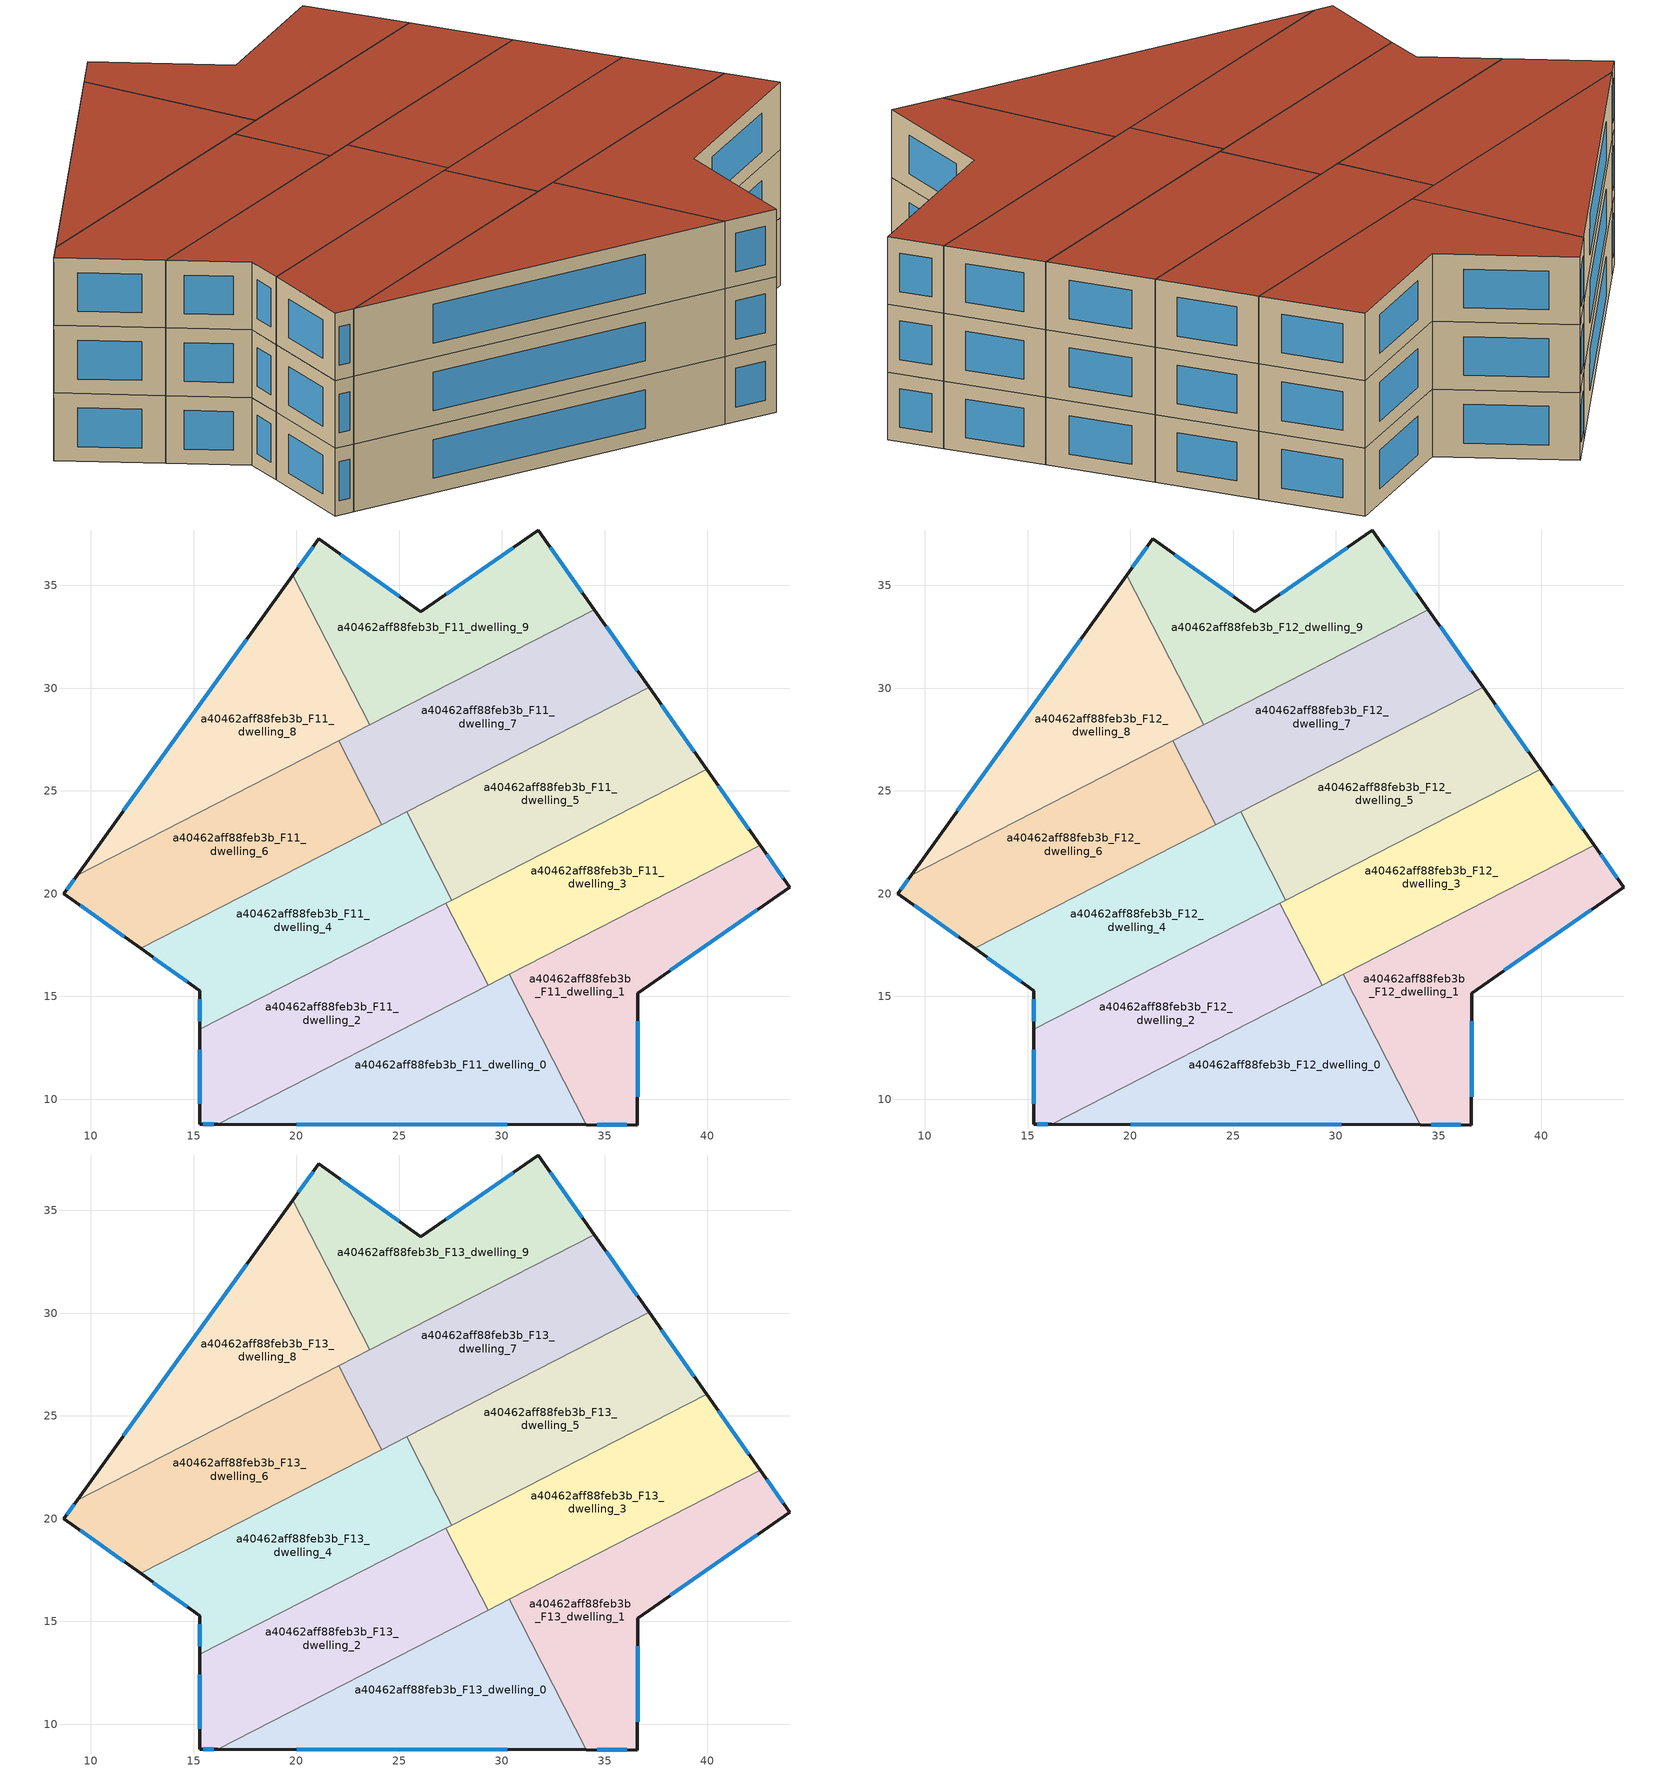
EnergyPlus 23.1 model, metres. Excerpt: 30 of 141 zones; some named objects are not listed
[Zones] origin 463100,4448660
a40462aff88feb3b_F11_dwelling_0
 floor to a40462aff88feb3b_F10_dwelling_0 (EU_floor_Construction): 30.35,16.07 34.11,8.75 16.17,8.79 z33
 wall outside (EU_wall_Construction): 16.17,8.79 34.11,8.75 z33:36
 wall to a40462aff88feb3b_F11_dwelling_1 (EU_wall_Construction): 34.11,8.75 30.35,16.07 z33:36
 wall to a40462aff88feb3b_F11_dwelling_2 (EU_wall_Construction): 29.33,15.54 16.17,8.79 z33:36
 wall to a40462aff88feb3b_F11_dwelling_3 (EU_wall_Construction): 30.35,16.07 29.33,15.54 z33:36
 window (EU_Window_Construction): 20.01,8.78 30.27,8.76 z33.64:35.36
a40462aff88feb3b_F11_dwelling_1
 floor to a40462aff88feb3b_F10_dwelling_1 (EU_floor_Construction): 42.58,22.35 44.01,20.32 36.61,15.16 36.6,8.74 34.11,8.75 30.35,16.07 z33
 wall outside (EU_wall_Construction): 34.11,8.75 36.6,8.74 36.61,15.16 44.01,20.32 42.58,22.35 z33:36
 wall to a40462aff88feb3b_F11_dwelling_3 (EU_wall_Construction): 42.58,22.35 30.35,16.07 z33:36
 window (EU_Window_Construction): 43.71,20.75 42.89,21.91 / 38.2,16.26 42.43,19.21 / 36.6,10.12 36.61,13.78 / 34.65,8.75 36.07,8.74 z33.64:35.36
a40462aff88feb3b_F11_dwelling_2
 floor to a40462aff88feb3b_F10_dwelling_2 (EU_floor_Construction): 27.28,19.54 29.33,15.54 16.17,8.79 15.28,8.79 15.29,13.39 z33
 wall outside (EU_wall_Construction): 15.29,13.39 15.28,8.79 16.17,8.79 z33:36
 wall to a40462aff88feb3b_F11_dwelling_3 (EU_wall_Construction): 29.33,15.54 27.28,19.54 z33:36
 wall to a40462aff88feb3b_F11_dwelling_4 (EU_wall_Construction): 27.28,19.54 15.29,13.39 z33:36
 window (EU_Window_Construction): 15.47,8.79 15.98,8.79 / 15.29,12.41 15.29,9.78 z33.64:35.36
a40462aff88feb3b_F11_dwelling_3
 floor to a40462aff88feb3b_F10_dwelling_3 (EU_floor_Construction): 39.97,26.06 42.58,22.35 29.33,15.54 27.28,19.54 z33
 wall outside (EU_wall_Construction): 42.58,22.35 39.97,26.06 z33:36
 wall to a40462aff88feb3b_F11_dwelling_5 (EU_wall_Construction): 39.97,26.06 27.56,19.69 z33:36
 wall to a40462aff88feb3b_F11_dwelling_4 (EU_wall_Construction): 27.56,19.69 27.28,19.54 z33:36
 window (EU_Window_Construction): 42.02,23.14 40.53,25.26 z33.64:35.36
a40462aff88feb3b_F11_dwelling_4
 floor to a40462aff88feb3b_F10_dwelling_4 (EU_floor_Construction): 25.36,23.98 27.56,19.69 15.29,13.39 15.3,15.27 12.41,17.33 z33
 wall outside (EU_wall_Construction): 12.41,17.33 15.3,15.27 15.29,13.39 z33:36
 wall to a40462aff88feb3b_F11_dwelling_5 (EU_wall_Construction): 27.56,19.69 25.36,23.98 z33:36
 wall to a40462aff88feb3b_F11_dwelling_6 (EU_wall_Construction): 24.15,23.36 12.41,17.33 z33:36
 wall to a40462aff88feb3b_F11_dwelling_7 (EU_wall_Construction): 25.36,23.98 24.15,23.36 z33:36
 window (EU_Window_Construction): 13.03,16.89 14.68,15.71 / 15.3,14.87 15.3,13.8 z33.64:35.36
a40462aff88feb3b_F11_dwelling_5
 floor to a40462aff88feb3b_F10_dwelling_5 (EU_floor_Construction): 37.17,30.04 39.97,26.06 27.56,19.69 25.36,23.98 z33
 wall outside (EU_wall_Construction): 39.97,26.06 37.17,30.04 z33:36
 wall to a40462aff88feb3b_F11_dwelling_7 (EU_wall_Construction): 37.17,30.04 25.36,23.98 z33:36
 window (EU_Window_Construction): 39.37,26.91 37.77,29.19 z33.64:35.36
a40462aff88feb3b_F11_dwelling_6
 floor to a40462aff88feb3b_F10_dwelling_6 (EU_floor_Construction): 22.06,27.44 24.15,23.36 12.41,17.33 8.67,20 9.32,20.9 z33
 wall outside (EU_wall_Construction): 9.32,20.9 8.67,20 12.41,17.33 z33:36
 wall to a40462aff88feb3b_F11_dwelling_7 (EU_wall_Construction): 24.15,23.36 22.06,27.44 z33:36
 wall to a40462aff88feb3b_F11_dwelling_8 (EU_wall_Construction): 22.06,27.44 9.32,20.9 z33:36
 window (EU_Window_Construction): 9.18,20.71 8.81,20.19 / 9.47,19.43 11.61,17.9 z33.64:35.36
a40462aff88feb3b_F11_dwelling_7
 floor to a40462aff88feb3b_F10_dwelling_7 (EU_floor_Construction): 34.51,33.83 37.17,30.04 24.15,23.36 22.06,27.44 z33
 wall outside (EU_wall_Construction): 37.17,30.04 34.51,33.83 z33:36
 wall to a40462aff88feb3b_F11_dwelling_9 (EU_wall_Construction): 34.51,33.83 23.57,28.21 z33:36
 wall to a40462aff88feb3b_F11_dwelling_8 (EU_wall_Construction): 23.57,28.21 22.06,27.44 z33:36
 window (EU_Window_Construction): 36.6,30.85 35.08,33.02 z33.64:35.36
a40462aff88feb3b_F11_dwelling_8
 floor to a40462aff88feb3b_F10_dwelling_8 (EU_floor_Construction): 19.83,35.5 23.57,28.21 9.32,20.9 z33
 wall outside (EU_wall_Construction): 19.83,35.5 9.32,20.9 z33:36
 wall to a40462aff88feb3b_F11_dwelling_9 (EU_wall_Construction): 23.57,28.21 19.83,35.5 z33:36
 window (EU_Window_Construction): 17.58,32.37 11.57,24.03 z33.64:35.36
a40462aff88feb3b_F11_dwelling_9
 floor to a40462aff88feb3b_F10_dwelling_9 (EU_floor_Construction): 31.78,37.7 34.51,33.83 23.57,28.21 19.83,35.5 21.09,37.26 26.06,33.71 z33
 wall outside (EU_wall_Construction): 34.51,33.83 31.78,37.7 26.06,33.71 21.09,37.26 19.83,35.5 z33:36
 window (EU_Window_Construction): 20.82,36.89 20.1,35.88 / 24.99,34.47 22.16,36.5 / 30.55,36.85 27.28,34.57 / 33.92,34.66 32.36,36.87 z33.64:35.36
a40462aff88feb3b_F12_dwelling_0
 floor to a40462aff88feb3b_F11_dwelling_0 (EU_floor_Construction): 30.35,16.07 34.11,8.75 16.17,8.79 z36
 wall outside (EU_wall_Construction): 16.17,8.79 34.11,8.75 z36:39
 wall to a40462aff88feb3b_F12_dwelling_1 (EU_wall_Construction): 34.11,8.75 30.35,16.07 z36:39
 wall to a40462aff88feb3b_F12_dwelling_2 (EU_wall_Construction): 29.33,15.54 16.17,8.79 z36:39
 wall to a40462aff88feb3b_F12_dwelling_3 (EU_wall_Construction): 30.35,16.07 29.33,15.54 z36:39
 window (EU_Window_Construction): 20.01,8.78 30.27,8.76 z36.64:38.36
a40462aff88feb3b_F12_dwelling_1
 floor to a40462aff88feb3b_F11_dwelling_1 (EU_floor_Construction): 42.58,22.35 44.01,20.32 36.61,15.16 36.6,8.74 34.11,8.75 30.35,16.07 z36
 wall outside (EU_wall_Construction): 34.11,8.75 36.6,8.74 36.61,15.16 44.01,20.32 42.58,22.35 z36:39
 wall to a40462aff88feb3b_F12_dwelling_3 (EU_wall_Construction): 42.58,22.35 30.35,16.07 z36:39
 window (EU_Window_Construction): 43.71,20.75 42.89,21.91 / 38.2,16.26 42.43,19.21 / 36.6,10.12 36.61,13.78 / 34.65,8.75 36.07,8.74 z36.64:38.36
a40462aff88feb3b_F12_dwelling_2
 floor to a40462aff88feb3b_F11_dwelling_2 (EU_floor_Construction): 27.28,19.54 29.33,15.54 16.17,8.79 15.28,8.79 15.29,13.39 z36
 wall outside (EU_wall_Construction): 15.29,13.39 15.28,8.79 16.17,8.79 z36:39
 wall to a40462aff88feb3b_F12_dwelling_3 (EU_wall_Construction): 29.33,15.54 27.28,19.54 z36:39
 wall to a40462aff88feb3b_F12_dwelling_4 (EU_wall_Construction): 27.28,19.54 15.29,13.39 z36:39
 window (EU_Window_Construction): 15.47,8.79 15.98,8.79 / 15.29,12.41 15.29,9.78 z36.64:38.36
a40462aff88feb3b_F12_dwelling_3
 floor to a40462aff88feb3b_F11_dwelling_3 (EU_floor_Construction): 39.97,26.06 42.58,22.35 29.33,15.54 27.28,19.54 z36
 wall outside (EU_wall_Construction): 42.58,22.35 39.97,26.06 z36:39
 wall to a40462aff88feb3b_F12_dwelling_5 (EU_wall_Construction): 39.97,26.06 27.56,19.69 z36:39
 wall to a40462aff88feb3b_F12_dwelling_4 (EU_wall_Construction): 27.56,19.69 27.28,19.54 z36:39
 window (EU_Window_Construction): 42.02,23.14 40.53,25.26 z36.64:38.36
a40462aff88feb3b_F12_dwelling_4
 floor to a40462aff88feb3b_F11_dwelling_4 (EU_floor_Construction): 25.36,23.98 27.56,19.69 15.29,13.39 15.3,15.27 12.41,17.33 z36
 wall outside (EU_wall_Construction): 12.41,17.33 15.3,15.27 15.29,13.39 z36:39
 wall to a40462aff88feb3b_F12_dwelling_5 (EU_wall_Construction): 27.56,19.69 25.36,23.98 z36:39
 wall to a40462aff88feb3b_F12_dwelling_6 (EU_wall_Construction): 24.15,23.36 12.41,17.33 z36:39
 wall to a40462aff88feb3b_F12_dwelling_7 (EU_wall_Construction): 25.36,23.98 24.15,23.36 z36:39
 window (EU_Window_Construction): 13.03,16.89 14.68,15.71 / 15.3,14.87 15.3,13.8 z36.64:38.36
a40462aff88feb3b_F12_dwelling_5
 floor to a40462aff88feb3b_F11_dwelling_5 (EU_floor_Construction): 37.17,30.04 39.97,26.06 27.56,19.69 25.36,23.98 z36
 wall outside (EU_wall_Construction): 39.97,26.06 37.17,30.04 z36:39
 wall to a40462aff88feb3b_F12_dwelling_7 (EU_wall_Construction): 37.17,30.04 25.36,23.98 z36:39
 window (EU_Window_Construction): 39.37,26.91 37.77,29.19 z36.64:38.36
a40462aff88feb3b_F12_dwelling_6
 floor to a40462aff88feb3b_F11_dwelling_6 (EU_floor_Construction): 22.06,27.44 24.15,23.36 12.41,17.33 8.67,20 9.32,20.9 z36
 wall outside (EU_wall_Construction): 9.32,20.9 8.67,20 12.41,17.33 z36:39
 wall to a40462aff88feb3b_F12_dwelling_7 (EU_wall_Construction): 24.15,23.36 22.06,27.44 z36:39
 wall to a40462aff88feb3b_F12_dwelling_8 (EU_wall_Construction): 22.06,27.44 9.32,20.9 z36:39
 window (EU_Window_Construction): 9.18,20.71 8.81,20.19 / 9.47,19.43 11.61,17.9 z36.64:38.36
a40462aff88feb3b_F12_dwelling_7
 floor to a40462aff88feb3b_F11_dwelling_7 (EU_floor_Construction): 34.51,33.83 37.17,30.04 24.15,23.36 22.06,27.44 z36
 wall outside (EU_wall_Construction): 37.17,30.04 34.51,33.83 z36:39
 wall to a40462aff88feb3b_F12_dwelling_9 (EU_wall_Construction): 34.51,33.83 23.57,28.21 z36:39
 wall to a40462aff88feb3b_F12_dwelling_8 (EU_wall_Construction): 23.57,28.21 22.06,27.44 z36:39
 window (EU_Window_Construction): 36.6,30.85 35.08,33.02 z36.64:38.36
a40462aff88feb3b_F12_dwelling_8
 floor to a40462aff88feb3b_F11_dwelling_8 (EU_floor_Construction): 19.83,35.5 23.57,28.21 9.32,20.9 z36
 wall outside (EU_wall_Construction): 19.83,35.5 9.32,20.9 z36:39
 wall to a40462aff88feb3b_F12_dwelling_9 (EU_wall_Construction): 23.57,28.21 19.83,35.5 z36:39
 window (EU_Window_Construction): 17.58,32.37 11.57,24.03 z36.64:38.36
a40462aff88feb3b_F12_dwelling_9
 floor to a40462aff88feb3b_F11_dwelling_9 (EU_floor_Construction): 31.78,37.7 34.51,33.83 23.57,28.21 19.83,35.5 21.09,37.26 26.06,33.71 z36
 wall outside (EU_wall_Construction): 34.51,33.83 31.78,37.7 26.06,33.71 21.09,37.26 19.83,35.5 z36:39
 window (EU_Window_Construction): 20.82,36.89 20.1,35.88 / 24.99,34.47 22.16,36.5 / 30.55,36.85 27.28,34.57 / 33.92,34.66 32.36,36.87 z36.64:38.36
a40462aff88feb3b_F13_dwelling_0
 floor to a40462aff88feb3b_F12_dwelling_0 (EU_floor_Construction): 30.35,16.07 34.11,8.75 16.17,8.79 z39
 wall outside (EU_wall_Construction): 16.17,8.79 34.11,8.75 z39:42
 wall to a40462aff88feb3b_F13_dwelling_1 (EU_wall_Construction): 34.11,8.75 30.35,16.07 z39:42
 wall to a40462aff88feb3b_F13_dwelling_2 (EU_wall_Construction): 29.33,15.54 16.17,8.79 z39:42
 wall to a40462aff88feb3b_F13_dwelling_3 (EU_wall_Construction): 30.35,16.07 29.33,15.54 z39:42
 window (EU_Window_Construction): 20.01,8.78 30.27,8.76 z39.64:41.36
 roof outside (EU_roof_Construction): 34.11,8.75 30.35,16.07 16.17,8.79 z42
a40462aff88feb3b_F13_dwelling_1
 floor to a40462aff88feb3b_F12_dwelling_1 (EU_floor_Construction): 42.58,22.35 44.01,20.32 36.61,15.16 36.6,8.74 34.11,8.75 30.35,16.07 z39
 wall outside (EU_wall_Construction): 34.11,8.75 36.6,8.74 36.61,15.16 44.01,20.32 42.58,22.35 z39:42
 wall to a40462aff88feb3b_F13_dwelling_3 (EU_wall_Construction): 42.58,22.35 30.35,16.07 z39:42
 window (EU_Window_Construction): 43.71,20.75 42.89,21.91 / 38.2,16.26 42.43,19.21 / 36.6,10.12 36.61,13.78 / 34.65,8.75 36.07,8.74 z39.64:41.36
 roof outside (EU_roof_Construction): 36.6,8.74 36.61,15.16 44.01,20.32 42.58,22.35 30.35,16.07 34.11,8.75 z42
a40462aff88feb3b_F13_dwelling_2
 floor to a40462aff88feb3b_F12_dwelling_2 (EU_floor_Construction): 27.28,19.54 29.33,15.54 16.17,8.79 15.28,8.79 15.29,13.39 z39
 wall outside (EU_wall_Construction): 15.29,13.39 15.28,8.79 16.17,8.79 z39:42
 wall to a40462aff88feb3b_F13_dwelling_3 (EU_wall_Construction): 29.33,15.54 27.28,19.54 z39:42
 wall to a40462aff88feb3b_F13_dwelling_4 (EU_wall_Construction): 27.28,19.54 15.29,13.39 z39:42
 window (EU_Window_Construction): 15.47,8.79 15.98,8.79 / 15.29,12.41 15.29,9.78 z39.64:41.36
 roof outside (EU_roof_Construction): 29.33,15.54 27.28,19.54 15.29,13.39 15.28,8.79 16.17,8.79 z42
a40462aff88feb3b_F13_dwelling_3
 floor to a40462aff88feb3b_F12_dwelling_3 (EU_floor_Construction): 39.97,26.06 42.58,22.35 29.33,15.54 27.28,19.54 z39
 wall outside (EU_wall_Construction): 42.58,22.35 39.97,26.06 z39:42
 wall to a40462aff88feb3b_F13_dwelling_5 (EU_wall_Construction): 39.97,26.06 27.56,19.69 z39:42
 wall to a40462aff88feb3b_F13_dwelling_4 (EU_wall_Construction): 27.56,19.69 27.28,19.54 z39:42
 window (EU_Window_Construction): 42.02,23.14 40.53,25.26 z39.64:41.36
 roof outside (EU_roof_Construction): 42.58,22.35 39.97,26.06 27.28,19.54 29.33,15.54 z42
a40462aff88feb3b_F13_dwelling_4
 floor to a40462aff88feb3b_F12_dwelling_4 (EU_floor_Construction): 25.36,23.98 27.56,19.69 15.29,13.39 15.3,15.27 12.41,17.33 z39
 wall outside (EU_wall_Construction): 12.41,17.33 15.3,15.27 15.29,13.39 z39:42
 wall to a40462aff88feb3b_F13_dwelling_5 (EU_wall_Construction): 27.56,19.69 25.36,23.98 z39:42
 wall to a40462aff88feb3b_F13_dwelling_6 (EU_wall_Construction): 24.15,23.36 12.41,17.33 z39:42
 wall to a40462aff88feb3b_F13_dwelling_7 (EU_wall_Construction): 25.36,23.98 24.15,23.36 z39:42
 window (EU_Window_Construction): 13.03,16.89 14.68,15.71 / 15.3,14.87 15.3,13.8 z39.64:41.36
 roof outside (EU_roof_Construction): 27.56,19.69 25.36,23.98 12.41,17.33 15.3,15.27 15.29,13.39 z42
a40462aff88feb3b_F13_dwelling_5
 floor to a40462aff88feb3b_F12_dwelling_5 (EU_floor_Construction): 37.17,30.04 39.97,26.06 27.56,19.69 25.36,23.98 z39
 wall outside (EU_wall_Construction): 39.97,26.06 37.17,30.04 z39:42
 wall to a40462aff88feb3b_F13_dwelling_7 (EU_wall_Construction): 37.17,30.04 25.36,23.98 z39:42
 window (EU_Window_Construction): 39.37,26.91 37.77,29.19 z39.64:41.36
 roof outside (EU_roof_Construction): 39.97,26.06 37.17,30.04 25.36,23.98 27.56,19.69 z42
a40462aff88feb3b_F13_dwelling_6
 floor to a40462aff88feb3b_F12_dwelling_6 (EU_floor_Construction): 22.06,27.44 24.15,23.36 12.41,17.33 8.67,20 9.32,20.9 z39
 wall outside (EU_wall_Construction): 9.32,20.9 8.67,20 12.41,17.33 z39:42
 wall to a40462aff88feb3b_F13_dwelling_7 (EU_wall_Construction): 24.15,23.36 22.06,27.44 z39:42
 wall to a40462aff88feb3b_F13_dwelling_8 (EU_wall_Construction): 22.06,27.44 9.32,20.9 z39:42
 window (EU_Window_Construction): 9.18,20.71 8.81,20.19 / 9.47,19.43 11.61,17.9 z39.64:41.36
 roof outside (EU_roof_Construction): 24.15,23.36 22.06,27.44 9.32,20.9 8.67,20 12.41,17.33 z42
a40462aff88feb3b_F13_dwelling_7
 floor to a40462aff88feb3b_F12_dwelling_7 (EU_floor_Construction): 34.51,33.83 37.17,30.04 24.15,23.36 22.06,27.44 z39
 wall outside (EU_wall_Construction): 37.17,30.04 34.51,33.83 z39:42
 wall to a40462aff88feb3b_F13_dwelling_9 (EU_wall_Construction): 34.51,33.83 23.57,28.21 z39:42
 wall to a40462aff88feb3b_F13_dwelling_8 (EU_wall_Construction): 23.57,28.21 22.06,27.44 z39:42
 window (EU_Window_Construction): 36.6,30.85 35.08,33.02 z39.64:41.36
 roof outside (EU_roof_Construction): 37.17,30.04 34.51,33.83 22.06,27.44 24.15,23.36 z42
a40462aff88feb3b_F13_dwelling_8
 floor to a40462aff88feb3b_F12_dwelling_8 (EU_floor_Construction): 19.83,35.5 23.57,28.21 9.32,20.9 z39
 wall outside (EU_wall_Construction): 19.83,35.5 9.32,20.9 z39:42
 wall to a40462aff88feb3b_F13_dwelling_9 (EU_wall_Construction): 23.57,28.21 19.83,35.5 z39:42
 window (EU_Window_Construction): 17.58,32.37 11.57,24.03 z39.64:41.36
 roof outside (EU_roof_Construction): 23.57,28.21 19.83,35.5 9.32,20.9 z42
a40462aff88feb3b_F13_dwelling_9
 floor to a40462aff88feb3b_F12_dwelling_9 (EU_floor_Construction): 31.78,37.7 34.51,33.83 23.57,28.21 19.83,35.5 21.09,37.26 26.06,33.71 z39
 wall outside (EU_wall_Construction): 34.51,33.83 31.78,37.7 26.06,33.71 21.09,37.26 19.83,35.5 z39:42
 window (EU_Window_Construction): 20.82,36.89 20.1,35.88 / 24.99,34.47 22.16,36.5 / 30.55,36.85 27.28,34.57 / 33.92,34.66 32.36,36.87 z39.64:41.36
 roof outside (EU_roof_Construction): 34.51,33.83 31.78,37.7 26.06,33.71 21.09,37.26 19.83,35.5 23.57,28.21 z42
[Building]
EU S2 Campaign: North Axis=0; Terrain=City; Solar Distribution=FullExterior
[Site:Location]
Yerevan-Zvartnots.Intl.AP: Latitude=40.15; Longitude=44.383; Time Zone=4; Elevation=854
[SizingPeriod:WeatherFileDays]
AnnualSizingPeriod: Begin Month=1; Begin Day of Month=1; End Month=12; End Day of Month=31; Day of Week for Start Day=Monday; Use Weather File Daylight Saving Period=No; Use Weather File Rain and Snow Indicators=No
[MATERIAL]
EU_InternalMass_Material: Roughness=MediumRough; Thickness=0.1; Conductivity=1; Density=1800; Specific Heat=900; Thermal Absorptance=0.9; Solar Absorptance=0.7; Visible Absorptance=0.7
[MATERIAL:NOMASS] Roughness=MediumRough; Thermal Absorptance=0.9; Solar Absorptance=0.7; Visible Absorptance=0.7
Name | Thermal Resistance
EU_wall_NoMass | 1.05043
EU_roof_NoMass | 1.45357
EU_floor_NoMass | 0.478065
[WINDOWMATERIAL:SIMPLEGLAZINGSYSTEM]
EU_Window_SimpleGlazing: UFactor=2.5566; Solar Heat Gain Coefficient=0.75; Visible Transmittance=0.75
[CONSTRUCTION]
EU_wall_Construction: EU_wall_NoMass
EU_roof_Construction: EU_roof_NoMass
EU_floor_Construction: EU_floor_NoMass
EU_Window_Construction: EU_Window_SimpleGlazing
EU_InternalMass_Construction: EU_InternalMass_Material
[ZONE] Type=1; Multiplier=1; Ceiling Height=autocalculate; Floor Area=autocalculate; Part of Total Floor Area=Yes
Name | Volume
a40462aff88feb3b_F11_dwelling_0; a40462aff88feb3b_F12_dwelling_0; a40462aff88feb3b_F13_dwelling_0; a40462aff88feb3b_F11_dwelling_7; a40462aff88feb3b_F12_dwelling_7; a40462aff88feb3b_F13_dwelling_7 | 196.815
a40462aff88feb3b_F11_dwelling_1; a40462aff88feb3b_F12_dwelling_1; a40462aff88feb3b_F13_dwelling_1 | 196.827
a40462aff88feb3b_F11_dwelling_2; a40462aff88feb3b_F12_dwelling_2; a40462aff88feb3b_F13_dwelling_2; a40462aff88feb3b_F11_dwelling_9; a40462aff88feb3b_F12_dwelling_9; a40462aff88feb3b_F13_dwelling_9 | 196.801
a40462aff88feb3b_F11_dwelling_3; a40462aff88feb3b_F12_dwelling_3; a40462aff88feb3b_F13_dwelling_3 | 196.794
a40462aff88feb3b_F11_dwelling_4; a40462aff88feb3b_F12_dwelling_4; a40462aff88feb3b_F13_dwelling_4; a40462aff88feb3b_F11_dwelling_6; a40462aff88feb3b_F12_dwelling_6; a40462aff88feb3b_F13_dwelling_6 | 196.822
a40462aff88feb3b_F11_dwelling_5; a40462aff88feb3b_F12_dwelling_5; a40462aff88feb3b_F13_dwelling_5 | 196.834
a40462aff88feb3b_F11_dwelling_8; a40462aff88feb3b_F12_dwelling_8; a40462aff88feb3b_F13_dwelling_8 | 196.807
[INTERNALMASS] Construction=EU_InternalMass_Construction
Name | Zone or ZoneList | Surface Area
a40462aff88feb3b_F11_dwelling_0_EU_InternalMass | a40462aff88feb3b_F11_dwelling_0 | 65.609
a40462aff88feb3b_F11_dwelling_1_EU_InternalMass | a40462aff88feb3b_F11_dwelling_1 | 65.6089
a40462aff88feb3b_F11_dwelling_2_EU_InternalMass | a40462aff88feb3b_F11_dwelling_2 | 65.6001
a40462aff88feb3b_F11_dwelling_3_EU_InternalMass | a40462aff88feb3b_F11_dwelling_3 | 65.5973
a40462aff88feb3b_F11_dwelling_4_EU_InternalMass | a40462aff88feb3b_F11_dwelling_4 | 65.6062
a40462aff88feb3b_F11_dwelling_5_EU_InternalMass | a40462aff88feb3b_F11_dwelling_5 | 65.6129
a40462aff88feb3b_F11_dwelling_6_EU_InternalMass | a40462aff88feb3b_F11_dwelling_6 | 65.6077
a40462aff88feb3b_F11_dwelling_7_EU_InternalMass | a40462aff88feb3b_F11_dwelling_7 | 65.6056
a40462aff88feb3b_F11_dwelling_8_EU_InternalMass | a40462aff88feb3b_F11_dwelling_8 | 65.602
a40462aff88feb3b_F11_dwelling_9_EU_InternalMass | a40462aff88feb3b_F11_dwelling_9 | 65.6014
a40462aff88feb3b_F12_dwelling_0_EU_InternalMass | a40462aff88feb3b_F12_dwelling_0 | 65.609
a40462aff88feb3b_F12_dwelling_1_EU_InternalMass | a40462aff88feb3b_F12_dwelling_1 | 65.6089
a40462aff88feb3b_F12_dwelling_2_EU_InternalMass | a40462aff88feb3b_F12_dwelling_2 | 65.6001
a40462aff88feb3b_F12_dwelling_3_EU_InternalMass | a40462aff88feb3b_F12_dwelling_3 | 65.5973
a40462aff88feb3b_F12_dwelling_4_EU_InternalMass | a40462aff88feb3b_F12_dwelling_4 | 65.6062
a40462aff88feb3b_F12_dwelling_5_EU_InternalMass | a40462aff88feb3b_F12_dwelling_5 | 65.6129
a40462aff88feb3b_F12_dwelling_6_EU_InternalMass | a40462aff88feb3b_F12_dwelling_6 | 65.6077
a40462aff88feb3b_F12_dwelling_7_EU_InternalMass | a40462aff88feb3b_F12_dwelling_7 | 65.6056
a40462aff88feb3b_F12_dwelling_8_EU_InternalMass | a40462aff88feb3b_F12_dwelling_8 | 65.602
a40462aff88feb3b_F12_dwelling_9_EU_InternalMass | a40462aff88feb3b_F12_dwelling_9 | 65.6014
a40462aff88feb3b_F13_dwelling_0_EU_InternalMass | a40462aff88feb3b_F13_dwelling_0 | 65.609
a40462aff88feb3b_F13_dwelling_1_EU_InternalMass | a40462aff88feb3b_F13_dwelling_1 | 65.6089
a40462aff88feb3b_F13_dwelling_2_EU_InternalMass | a40462aff88feb3b_F13_dwelling_2 | 65.6001
a40462aff88feb3b_F13_dwelling_3_EU_InternalMass | a40462aff88feb3b_F13_dwelling_3 | 65.5973
a40462aff88feb3b_F13_dwelling_4_EU_InternalMass | a40462aff88feb3b_F13_dwelling_4 | 65.6062
a40462aff88feb3b_F13_dwelling_5_EU_InternalMass | a40462aff88feb3b_F13_dwelling_5 | 65.6129
a40462aff88feb3b_F13_dwelling_6_EU_InternalMass | a40462aff88feb3b_F13_dwelling_6 | 65.6077
a40462aff88feb3b_F13_dwelling_7_EU_InternalMass | a40462aff88feb3b_F13_dwelling_7 | 65.6056
a40462aff88feb3b_F13_dwelling_8_EU_InternalMass | a40462aff88feb3b_F13_dwelling_8 | 65.602
a40462aff88feb3b_F13_dwelling_9_EU_InternalMass | a40462aff88feb3b_F13_dwelling_9 | 65.6014
[OTHEREQUIPMENT] Fuel Type=Electricity; Design Level Calculation Method=Watts/Area; Power per Zone Floor Area=1; Fraction Latent=0; Fraction Radiant=0; Fraction Lost=0; Carbon Dioxide Generation Rate=0; EndUse Subcategory=EU_Step8_InternalGains
Name | Zone or ZoneList or Space or SpaceList | Schedule
EU_Step8_InternalGain_a40462aff88feb3b_F11_dwelling_0_f000 | a40462aff88feb3b_F11_dwelling_0 | EU_Step8_GainSchedule_a40462aff88feb3b_F11_dwelling_0_f000
EU_Step8_InternalGain_a40462aff88feb3b_F11_dwelling_1_f000 | a40462aff88feb3b_F11_dwelling_1 | EU_Step8_GainSchedule_a40462aff88feb3b_F11_dwelling_1_f000
EU_Step8_InternalGain_a40462aff88feb3b_F11_dwelling_2_f000 | a40462aff88feb3b_F11_dwelling_2 | EU_Step8_GainSchedule_a40462aff88feb3b_F11_dwelling_2_f000
EU_Step8_InternalGain_a40462aff88feb3b_F11_dwelling_3_f000 | a40462aff88feb3b_F11_dwelling_3 | EU_Step8_GainSchedule_a40462aff88feb3b_F11_dwelling_3_f000
EU_Step8_InternalGain_a40462aff88feb3b_F11_dwelling_4_f000 | a40462aff88feb3b_F11_dwelling_4 | EU_Step8_GainSchedule_a40462aff88feb3b_F11_dwelling_4_f000
EU_Step8_InternalGain_a40462aff88feb3b_F11_dwelling_5_f000 | a40462aff88feb3b_F11_dwelling_5 | EU_Step8_GainSchedule_a40462aff88feb3b_F11_dwelling_5_f000
EU_Step8_InternalGain_a40462aff88feb3b_F11_dwelling_6_f000 | a40462aff88feb3b_F11_dwelling_6 | EU_Step8_GainSchedule_a40462aff88feb3b_F11_dwelling_6_f000
EU_Step8_InternalGain_a40462aff88feb3b_F11_dwelling_7_f000 | a40462aff88feb3b_F11_dwelling_7 | EU_Step8_GainSchedule_a40462aff88feb3b_F11_dwelling_7_f000
EU_Step8_InternalGain_a40462aff88feb3b_F11_dwelling_8_f000 | a40462aff88feb3b_F11_dwelling_8 | EU_Step8_GainSchedule_a40462aff88feb3b_F11_dwelling_8_f000
EU_Step8_InternalGain_a40462aff88feb3b_F11_dwelling_9_f000 | a40462aff88feb3b_F11_dwelling_9 | EU_Step8_GainSchedule_a40462aff88feb3b_F11_dwelling_9_f000
EU_Step8_InternalGain_a40462aff88feb3b_F12_dwelling_0_f000 | a40462aff88feb3b_F12_dwelling_0 | EU_Step8_GainSchedule_a40462aff88feb3b_F12_dwelling_0_f000
EU_Step8_InternalGain_a40462aff88feb3b_F12_dwelling_1_f000 | a40462aff88feb3b_F12_dwelling_1 | EU_Step8_GainSchedule_a40462aff88feb3b_F12_dwelling_1_f000
EU_Step8_InternalGain_a40462aff88feb3b_F12_dwelling_2_f000 | a40462aff88feb3b_F12_dwelling_2 | EU_Step8_GainSchedule_a40462aff88feb3b_F12_dwelling_2_f000
EU_Step8_InternalGain_a40462aff88feb3b_F12_dwelling_3_f000 | a40462aff88feb3b_F12_dwelling_3 | EU_Step8_GainSchedule_a40462aff88feb3b_F12_dwelling_3_f000
EU_Step8_InternalGain_a40462aff88feb3b_F12_dwelling_4_f000 | a40462aff88feb3b_F12_dwelling_4 | EU_Step8_GainSchedule_a40462aff88feb3b_F12_dwelling_4_f000
EU_Step8_InternalGain_a40462aff88feb3b_F12_dwelling_5_f000 | a40462aff88feb3b_F12_dwelling_5 | EU_Step8_GainSchedule_a40462aff88feb3b_F12_dwelling_5_f000
EU_Step8_InternalGain_a40462aff88feb3b_F12_dwelling_6_f000 | a40462aff88feb3b_F12_dwelling_6 | EU_Step8_GainSchedule_a40462aff88feb3b_F12_dwelling_6_f000
EU_Step8_InternalGain_a40462aff88feb3b_F12_dwelling_7_f000 | a40462aff88feb3b_F12_dwelling_7 | EU_Step8_GainSchedule_a40462aff88feb3b_F12_dwelling_7_f000
EU_Step8_InternalGain_a40462aff88feb3b_F12_dwelling_8_f000 | a40462aff88feb3b_F12_dwelling_8 | EU_Step8_GainSchedule_a40462aff88feb3b_F12_dwelling_8_f000
EU_Step8_InternalGain_a40462aff88feb3b_F12_dwelling_9_f000 | a40462aff88feb3b_F12_dwelling_9 | EU_Step8_GainSchedule_a40462aff88feb3b_F12_dwelling_9_f000
EU_Step8_InternalGain_a40462aff88feb3b_F13_dwelling_0_f000 | a40462aff88feb3b_F13_dwelling_0 | EU_Step8_GainSchedule_a40462aff88feb3b_F13_dwelling_0_f000
EU_Step8_InternalGain_a40462aff88feb3b_F13_dwelling_1_f000 | a40462aff88feb3b_F13_dwelling_1 | EU_Step8_GainSchedule_a40462aff88feb3b_F13_dwelling_1_f000
EU_Step8_InternalGain_a40462aff88feb3b_F13_dwelling_2_f000 | a40462aff88feb3b_F13_dwelling_2 | EU_Step8_GainSchedule_a40462aff88feb3b_F13_dwelling_2_f000
EU_Step8_InternalGain_a40462aff88feb3b_F13_dwelling_3_f000 | a40462aff88feb3b_F13_dwelling_3 | EU_Step8_GainSchedule_a40462aff88feb3b_F13_dwelling_3_f000
EU_Step8_InternalGain_a40462aff88feb3b_F13_dwelling_4_f000 | a40462aff88feb3b_F13_dwelling_4 | EU_Step8_GainSchedule_a40462aff88feb3b_F13_dwelling_4_f000
EU_Step8_InternalGain_a40462aff88feb3b_F13_dwelling_5_f000 | a40462aff88feb3b_F13_dwelling_5 | EU_Step8_GainSchedule_a40462aff88feb3b_F13_dwelling_5_f000
EU_Step8_InternalGain_a40462aff88feb3b_F13_dwelling_6_f000 | a40462aff88feb3b_F13_dwelling_6 | EU_Step8_GainSchedule_a40462aff88feb3b_F13_dwelling_6_f000
EU_Step8_InternalGain_a40462aff88feb3b_F13_dwelling_7_f000 | a40462aff88feb3b_F13_dwelling_7 | EU_Step8_GainSchedule_a40462aff88feb3b_F13_dwelling_7_f000
EU_Step8_InternalGain_a40462aff88feb3b_F13_dwelling_8_f000 | a40462aff88feb3b_F13_dwelling_8 | EU_Step8_GainSchedule_a40462aff88feb3b_F13_dwelling_8_f000
EU_Step8_InternalGain_a40462aff88feb3b_F13_dwelling_9_f000 | a40462aff88feb3b_F13_dwelling_9 | EU_Step8_GainSchedule_a40462aff88feb3b_F13_dwelling_9_f000
[ZONEVENTILATION:DESIGNFLOWRATE] Schedule=EU_AlwaysOn; Design Flow Rate Calculation Method=AirChanges/Hour; Air Changes per Hour=0.557805; Ventilation Type=Natural; Fan Pressure Rise=0; Fan Total Efficiency=1; Constant Term Coefficient=1; Temperature Term Coefficient=0; Velocity Term Coefficient=0; Velocity Squared Term Coefficient=0; Minimum Indoor Temperature=-100; Maximum Indoor Temperature=100; Delta Temperature=-100; Minimum Outdoor Temperature=-100; Maximum Outdoor Temperature=100; Maximum Wind Speed=40
Name | Zone or ZoneList or Space or SpaceList
EU_ConstantAir_a40462aff88feb3b_F11_dwelling_0 | a40462aff88feb3b_F11_dwelling_0
EU_ConstantAir_a40462aff88feb3b_F11_dwelling_1 | a40462aff88feb3b_F11_dwelling_1
EU_ConstantAir_a40462aff88feb3b_F11_dwelling_2 | a40462aff88feb3b_F11_dwelling_2
EU_ConstantAir_a40462aff88feb3b_F11_dwelling_3 | a40462aff88feb3b_F11_dwelling_3
EU_ConstantAir_a40462aff88feb3b_F11_dwelling_4 | a40462aff88feb3b_F11_dwelling_4
EU_ConstantAir_a40462aff88feb3b_F11_dwelling_5 | a40462aff88feb3b_F11_dwelling_5
EU_ConstantAir_a40462aff88feb3b_F11_dwelling_6 | a40462aff88feb3b_F11_dwelling_6
EU_ConstantAir_a40462aff88feb3b_F11_dwelling_7 | a40462aff88feb3b_F11_dwelling_7
EU_ConstantAir_a40462aff88feb3b_F11_dwelling_8 | a40462aff88feb3b_F11_dwelling_8
EU_ConstantAir_a40462aff88feb3b_F11_dwelling_9 | a40462aff88feb3b_F11_dwelling_9
EU_ConstantAir_a40462aff88feb3b_F12_dwelling_0 | a40462aff88feb3b_F12_dwelling_0
EU_ConstantAir_a40462aff88feb3b_F12_dwelling_1 | a40462aff88feb3b_F12_dwelling_1
EU_ConstantAir_a40462aff88feb3b_F12_dwelling_2 | a40462aff88feb3b_F12_dwelling_2
EU_ConstantAir_a40462aff88feb3b_F12_dwelling_3 | a40462aff88feb3b_F12_dwelling_3
EU_ConstantAir_a40462aff88feb3b_F12_dwelling_4 | a40462aff88feb3b_F12_dwelling_4
EU_ConstantAir_a40462aff88feb3b_F12_dwelling_5 | a40462aff88feb3b_F12_dwelling_5
EU_ConstantAir_a40462aff88feb3b_F12_dwelling_6 | a40462aff88feb3b_F12_dwelling_6
EU_ConstantAir_a40462aff88feb3b_F12_dwelling_7 | a40462aff88feb3b_F12_dwelling_7
EU_ConstantAir_a40462aff88feb3b_F12_dwelling_8 | a40462aff88feb3b_F12_dwelling_8
EU_ConstantAir_a40462aff88feb3b_F12_dwelling_9 | a40462aff88feb3b_F12_dwelling_9
EU_ConstantAir_a40462aff88feb3b_F13_dwelling_0 | a40462aff88feb3b_F13_dwelling_0
EU_ConstantAir_a40462aff88feb3b_F13_dwelling_1 | a40462aff88feb3b_F13_dwelling_1
EU_ConstantAir_a40462aff88feb3b_F13_dwelling_2 | a40462aff88feb3b_F13_dwelling_2
EU_ConstantAir_a40462aff88feb3b_F13_dwelling_3 | a40462aff88feb3b_F13_dwelling_3
EU_ConstantAir_a40462aff88feb3b_F13_dwelling_4 | a40462aff88feb3b_F13_dwelling_4
EU_ConstantAir_a40462aff88feb3b_F13_dwelling_5 | a40462aff88feb3b_F13_dwelling_5
EU_ConstantAir_a40462aff88feb3b_F13_dwelling_6 | a40462aff88feb3b_F13_dwelling_6
EU_ConstantAir_a40462aff88feb3b_F13_dwelling_7 | a40462aff88feb3b_F13_dwelling_7
EU_ConstantAir_a40462aff88feb3b_F13_dwelling_8 | a40462aff88feb3b_F13_dwelling_8
EU_ConstantAir_a40462aff88feb3b_F13_dwelling_9 | a40462aff88feb3b_F13_dwelling_9
[HVACTEMPLATE:ZONE:IDEALLOADSAIRSYSTEM] System Availability Schedule=EU_AlwaysOn; Maximum Heating Supply Air Temperature=50; Minimum Cooling Supply Air Temperature=13; Maximum Heating Supply Air Humidity Ratio=0.0156; Minimum Cooling Supply Air Humidity Ratio=0.0077; Heating Limit=NoLimit; Cooling Limit=NoLimit; Heating Availability Schedule=EU_AlwaysOn; Cooling Availability Schedule=EU_CoolingOff; Dehumidification Control Type=ConstantSensibleHeatRatio; Cooling Sensible Heat Ratio=0.7; Dehumidification Setpoint=60; Humidification Control Type=None; Humidification Setpoint=30; Outdoor Air Method=None; Outdoor Air Flow Rate per Person=0.00944; Outdoor Air Flow Rate per Zone Floor Area=0; Outdoor Air Flow Rate per Zone=0; Demand Controlled Ventilation Type=None; Outdoor Air Economizer Type=NoEconomizer; Heat Recovery Type=None; Sensible Heat Recovery Effectiveness=0.7; Latent Heat Recovery Effectiveness=0.65
Name | Template Thermostat
a40462aff88feb3b_F11_dwelling_0 | EU_HeatOnly_a40462aff88feb3b_F11_dwelling_0
a40462aff88feb3b_F11_dwelling_1 | EU_HeatOnly_a40462aff88feb3b_F11_dwelling_1
a40462aff88feb3b_F11_dwelling_2 | EU_HeatOnly_a40462aff88feb3b_F11_dwelling_2
a40462aff88feb3b_F11_dwelling_3 | EU_HeatOnly_a40462aff88feb3b_F11_dwelling_3
a40462aff88feb3b_F11_dwelling_4 | EU_HeatOnly_a40462aff88feb3b_F11_dwelling_4
a40462aff88feb3b_F11_dwelling_5 | EU_HeatOnly_a40462aff88feb3b_F11_dwelling_5
a40462aff88feb3b_F11_dwelling_6 | EU_HeatOnly_a40462aff88feb3b_F11_dwelling_6
a40462aff88feb3b_F11_dwelling_7 | EU_HeatOnly_a40462aff88feb3b_F11_dwelling_7
a40462aff88feb3b_F11_dwelling_8 | EU_HeatOnly_a40462aff88feb3b_F11_dwelling_8
a40462aff88feb3b_F11_dwelling_9 | EU_HeatOnly_a40462aff88feb3b_F11_dwelling_9
a40462aff88feb3b_F12_dwelling_0 | EU_HeatOnly_a40462aff88feb3b_F12_dwelling_0
a40462aff88feb3b_F12_dwelling_1 | EU_HeatOnly_a40462aff88feb3b_F12_dwelling_1
a40462aff88feb3b_F12_dwelling_2 | EU_HeatOnly_a40462aff88feb3b_F12_dwelling_2
a40462aff88feb3b_F12_dwelling_3 | EU_HeatOnly_a40462aff88feb3b_F12_dwelling_3
a40462aff88feb3b_F12_dwelling_4 | EU_HeatOnly_a40462aff88feb3b_F12_dwelling_4
a40462aff88feb3b_F12_dwelling_5 | EU_HeatOnly_a40462aff88feb3b_F12_dwelling_5
a40462aff88feb3b_F12_dwelling_6 | EU_HeatOnly_a40462aff88feb3b_F12_dwelling_6
a40462aff88feb3b_F12_dwelling_7 | EU_HeatOnly_a40462aff88feb3b_F12_dwelling_7
a40462aff88feb3b_F12_dwelling_8 | EU_HeatOnly_a40462aff88feb3b_F12_dwelling_8
a40462aff88feb3b_F12_dwelling_9 | EU_HeatOnly_a40462aff88feb3b_F12_dwelling_9
a40462aff88feb3b_F13_dwelling_0 | EU_HeatOnly_a40462aff88feb3b_F13_dwelling_0
a40462aff88feb3b_F13_dwelling_1 | EU_HeatOnly_a40462aff88feb3b_F13_dwelling_1
a40462aff88feb3b_F13_dwelling_2 | EU_HeatOnly_a40462aff88feb3b_F13_dwelling_2
a40462aff88feb3b_F13_dwelling_3 | EU_HeatOnly_a40462aff88feb3b_F13_dwelling_3
a40462aff88feb3b_F13_dwelling_4 | EU_HeatOnly_a40462aff88feb3b_F13_dwelling_4
a40462aff88feb3b_F13_dwelling_5 | EU_HeatOnly_a40462aff88feb3b_F13_dwelling_5
a40462aff88feb3b_F13_dwelling_6 | EU_HeatOnly_a40462aff88feb3b_F13_dwelling_6
a40462aff88feb3b_F13_dwelling_7 | EU_HeatOnly_a40462aff88feb3b_F13_dwelling_7
a40462aff88feb3b_F13_dwelling_8 | EU_HeatOnly_a40462aff88feb3b_F13_dwelling_8
a40462aff88feb3b_F13_dwelling_9 | EU_HeatOnly_a40462aff88feb3b_F13_dwelling_9
[SIZING:ZONE] Zone Cooling Design Supply Air Temperature Input Method=SupplyAirTemperature; Zone Cooling Design Supply Air Temperature=13; Zone Heating Design Supply Air Temperature Input Method=SupplyAirTemperature; Zone Heating Design Supply Air Temperature=50; Zone Cooling Design Supply Air Humidity Ratio=0.008; Zone Heating Design Supply Air Humidity Ratio=0.008; Cooling Design Air Flow Method=DesignDay; Cooling Design Air Flow Rate=0; Cooling Minimum Air Flow per Zone Floor Area=0.000762; Cooling Minimum Air Flow=0; Cooling Minimum Air Flow Fraction=0.2; Heating Design Air Flow Method=DesignDay; Heating Design Air Flow Rate=0; Heating Maximum Air Flow per Zone Floor Area=0.002032; Heating Maximum Air Flow=0.141576; Heating Maximum Air Flow Fraction=0.3; Account for Dedicated Outdoor Air System=No; Dedicated Outdoor Air System Control Strategy=NeutralSupplyAir; Dedicated Outdoor Air Low Setpoint Temperature for Design=autosize; Dedicated Outdoor Air High Setpoint Temperature for Design=autosize; Zone Load Sizing Method=Sensible Load Only No Latent Load; Zone Latent Cooling Design Supply Air Humidity Ratio Input Method=HumidityRatioDifference; Zone Cooling Design Supply Air Humidity Ratio Difference=0.005; Zone Latent Heating Design Supply Air Humidity Ratio Input Method=HumidityRatioDifference; Zone Humidification Design Supply Air Humidity Ratio Difference=0.005
a40462aff88feb3b_F11_dwelling_0; a40462aff88feb3b_F11_dwelling_1; a40462aff88feb3b_F11_dwelling_2; a40462aff88feb3b_F11_dwelling_3; a40462aff88feb3b_F11_dwelling_4; a40462aff88feb3b_F11_dwelling_5; a40462aff88feb3b_F11_dwelling_6; a40462aff88feb3b_F11_dwelling_7; a40462aff88feb3b_F11_dwelling_8; a40462aff88feb3b_F11_dwelling_9; a40462aff88feb3b_F12_dwelling_0; a40462aff88feb3b_F12_dwelling_1; a40462aff88feb3b_F12_dwelling_2; a40462aff88feb3b_F12_dwelling_3; a40462aff88feb3b_F12_dwelling_4; a40462aff88feb3b_F12_dwelling_5; a40462aff88feb3b_F12_dwelling_6; a40462aff88feb3b_F12_dwelling_7; a40462aff88feb3b_F12_dwelling_8; a40462aff88feb3b_F12_dwelling_9; a40462aff88feb3b_F13_dwelling_0; a40462aff88feb3b_F13_dwelling_1; a40462aff88feb3b_F13_dwelling_2; a40462aff88feb3b_F13_dwelling_3; a40462aff88feb3b_F13_dwelling_4; a40462aff88feb3b_F13_dwelling_5; a40462aff88feb3b_F13_dwelling_6; a40462aff88feb3b_F13_dwelling_7; a40462aff88feb3b_F13_dwelling_8; a40462aff88feb3b_F13_dwelling_9
[SCHEDULE:CONSTANT]
Name | Hourly Value
EU_AlwaysOn | 1
EU_CoolingOff | 0
[SCHEDULE:FILE] Column Number=1; Rows to Skip at Top=0; Number of Hours of Data=8760; Column Separator=Comma; Interpolate to Timestep=No; Minutes per Item=60; Adjust Schedule for Daylight Savings=Yes
Name | File
EU_Step8_GainSchedule_a40462aff88feb3b_F11_dwelling_0_f000 | ../../schedules/a40462aff88feb3b/a40462aff88feb3b_F11_dwelling_0_f000_gain.csv
EU_Step8_GainSchedule_a40462aff88feb3b_F11_dwelling_1_f000 | ../../schedules/a40462aff88feb3b/a40462aff88feb3b_F11_dwelling_1_f000_gain.csv
EU_Step8_GainSchedule_a40462aff88feb3b_F11_dwelling_2_f000 | ../../schedules/a40462aff88feb3b/a40462aff88feb3b_F11_dwelling_2_f000_gain.csv
EU_Step8_GainSchedule_a40462aff88feb3b_F11_dwelling_3_f000 | ../../schedules/a40462aff88feb3b/a40462aff88feb3b_F11_dwelling_3_f000_gain.csv
EU_Step8_GainSchedule_a40462aff88feb3b_F11_dwelling_4_f000 | ../../schedules/a40462aff88feb3b/a40462aff88feb3b_F11_dwelling_4_f000_gain.csv
EU_Step8_GainSchedule_a40462aff88feb3b_F11_dwelling_5_f000 | ../../schedules/a40462aff88feb3b/a40462aff88feb3b_F11_dwelling_5_f000_gain.csv
EU_Step8_GainSchedule_a40462aff88feb3b_F11_dwelling_6_f000 | ../../schedules/a40462aff88feb3b/a40462aff88feb3b_F11_dwelling_6_f000_gain.csv
EU_Step8_GainSchedule_a40462aff88feb3b_F11_dwelling_7_f000 | ../../schedules/a40462aff88feb3b/a40462aff88feb3b_F11_dwelling_7_f000_gain.csv
EU_Step8_GainSchedule_a40462aff88feb3b_F11_dwelling_8_f000 | ../../schedules/a40462aff88feb3b/a40462aff88feb3b_F11_dwelling_8_f000_gain.csv
EU_Step8_GainSchedule_a40462aff88feb3b_F11_dwelling_9_f000 | ../../schedules/a40462aff88feb3b/a40462aff88feb3b_F11_dwelling_9_f000_gain.csv
EU_Step8_GainSchedule_a40462aff88feb3b_F12_dwelling_0_f000 | ../../schedules/a40462aff88feb3b/a40462aff88feb3b_F12_dwelling_0_f000_gain.csv
EU_Step8_GainSchedule_a40462aff88feb3b_F12_dwelling_1_f000 | ../../schedules/a40462aff88feb3b/a40462aff88feb3b_F12_dwelling_1_f000_gain.csv
EU_Step8_GainSchedule_a40462aff88feb3b_F12_dwelling_2_f000 | ../../schedules/a40462aff88feb3b/a40462aff88feb3b_F12_dwelling_2_f000_gain.csv
EU_Step8_GainSchedule_a40462aff88feb3b_F12_dwelling_3_f000 | ../../schedules/a40462aff88feb3b/a40462aff88feb3b_F12_dwelling_3_f000_gain.csv
EU_Step8_GainSchedule_a40462aff88feb3b_F12_dwelling_4_f000 | ../../schedules/a40462aff88feb3b/a40462aff88feb3b_F12_dwelling_4_f000_gain.csv
EU_Step8_GainSchedule_a40462aff88feb3b_F12_dwelling_5_f000 | ../../schedules/a40462aff88feb3b/a40462aff88feb3b_F12_dwelling_5_f000_gain.csv
EU_Step8_GainSchedule_a40462aff88feb3b_F12_dwelling_6_f000 | ../../schedules/a40462aff88feb3b/a40462aff88feb3b_F12_dwelling_6_f000_gain.csv
EU_Step8_GainSchedule_a40462aff88feb3b_F12_dwelling_7_f000 | ../../schedules/a40462aff88feb3b/a40462aff88feb3b_F12_dwelling_7_f000_gain.csv
EU_Step8_GainSchedule_a40462aff88feb3b_F12_dwelling_8_f000 | ../../schedules/a40462aff88feb3b/a40462aff88feb3b_F12_dwelling_8_f000_gain.csv
EU_Step8_GainSchedule_a40462aff88feb3b_F12_dwelling_9_f000 | ../../schedules/a40462aff88feb3b/a40462aff88feb3b_F12_dwelling_9_f000_gain.csv
EU_Step8_GainSchedule_a40462aff88feb3b_F13_dwelling_0_f000 | ../../schedules/a40462aff88feb3b/a40462aff88feb3b_F13_dwelling_0_f000_gain.csv
EU_Step8_GainSchedule_a40462aff88feb3b_F13_dwelling_1_f000 | ../../schedules/a40462aff88feb3b/a40462aff88feb3b_F13_dwelling_1_f000_gain.csv
EU_Step8_GainSchedule_a40462aff88feb3b_F13_dwelling_2_f000 | ../../schedules/a40462aff88feb3b/a40462aff88feb3b_F13_dwelling_2_f000_gain.csv
EU_Step8_GainSchedule_a40462aff88feb3b_F13_dwelling_3_f000 | ../../schedules/a40462aff88feb3b/a40462aff88feb3b_F13_dwelling_3_f000_gain.csv
EU_Step8_GainSchedule_a40462aff88feb3b_F13_dwelling_4_f000 | ../../schedules/a40462aff88feb3b/a40462aff88feb3b_F13_dwelling_4_f000_gain.csv
EU_Step8_GainSchedule_a40462aff88feb3b_F13_dwelling_5_f000 | ../../schedules/a40462aff88feb3b/a40462aff88feb3b_F13_dwelling_5_f000_gain.csv
EU_Step8_GainSchedule_a40462aff88feb3b_F13_dwelling_6_f000 | ../../schedules/a40462aff88feb3b/a40462aff88feb3b_F13_dwelling_6_f000_gain.csv
EU_Step8_GainSchedule_a40462aff88feb3b_F13_dwelling_7_f000 | ../../schedules/a40462aff88feb3b/a40462aff88feb3b_F13_dwelling_7_f000_gain.csv
EU_Step8_GainSchedule_a40462aff88feb3b_F13_dwelling_8_f000 | ../../schedules/a40462aff88feb3b/a40462aff88feb3b_F13_dwelling_8_f000_gain.csv
EU_Step8_GainSchedule_a40462aff88feb3b_F13_dwelling_9_f000 | ../../schedules/a40462aff88feb3b/a40462aff88feb3b_F13_dwelling_9_f000_gain.csv
